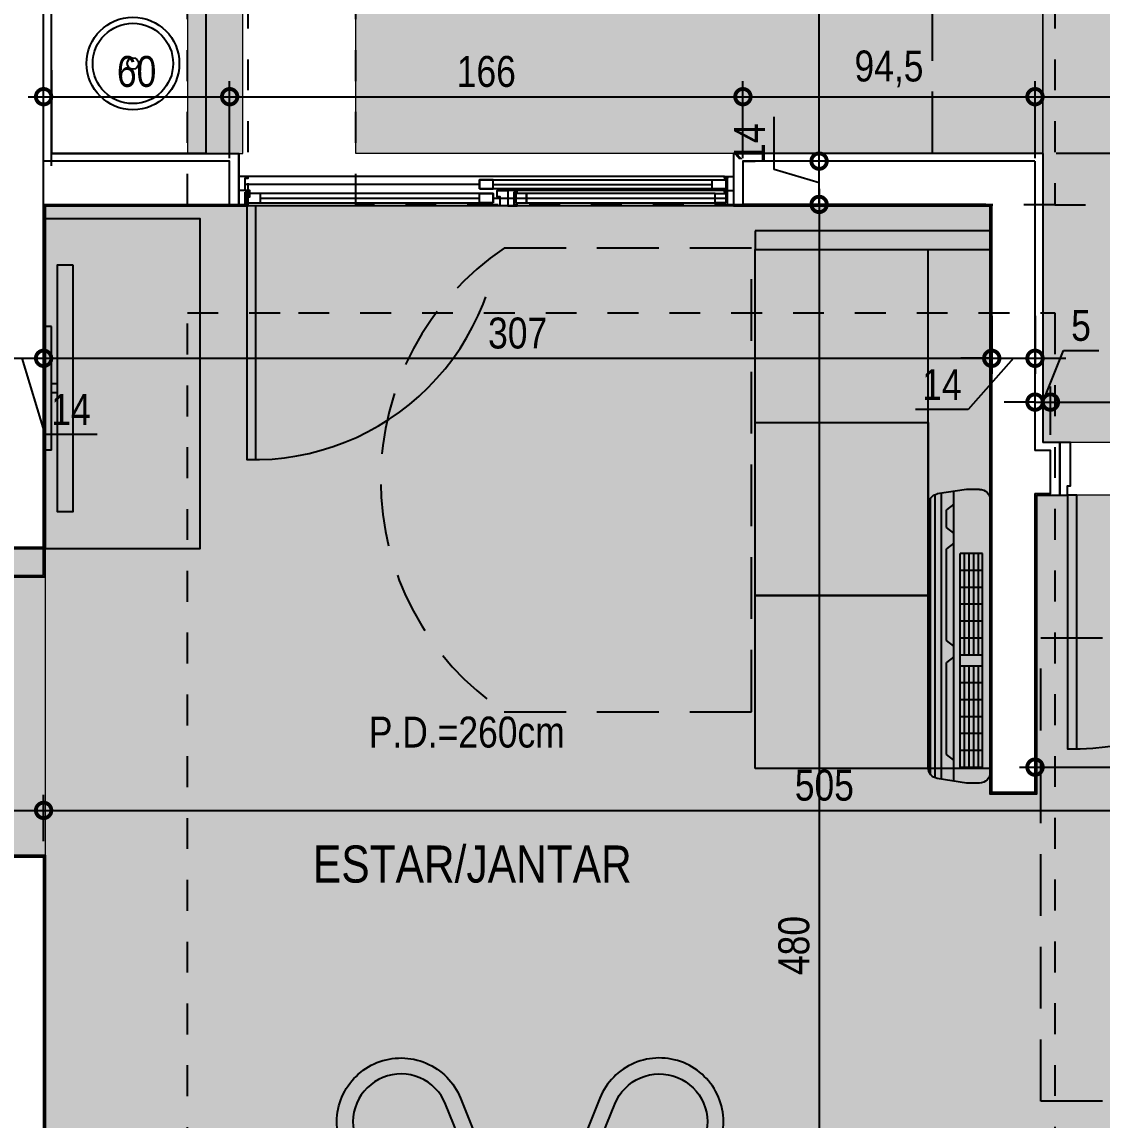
# Model space of a CAD drawing. Header units: metres. Extents: x -41 to 570, y -54 to 184.
# Drawn here: x -30.82 to -27.327, y 48.268 to 51.821 of the extents above; entities that cross this region are included whole.
import ezdxf
from ezdxf.enums import TextEntityAlignment as Align
from ezdxf.xclip import XClip

# ---------------------------------------------------------------- set-up
doc = ezdxf.new("R2010")
doc.units = ezdxf.units.M
doc.header["$XCLIPFRAME"] = 0
doc.linetypes.add('DASHEDX2', pattern=[1.5, 1, -0.5])
doc.linetypes.add('PUC$0$DASHEDX2', pattern=[1.5, 1, -0.5])
for name, color, linetype in [('1', 232, 'DASHEDX2'), ('ARQ-DIM', 2, 'Continuous'), ('ARQ-TXT', 2, 'Continuous'), ('PUC$0$ARQ-ALV ACAB', 4, 'Continuous'), ('PUC$0$ARQ-ALV OSSO', 5, 'Continuous'), ('PUC$0$ARQ-AUX', 7, 'Continuous'), ('PUC$0$ARQ-AUX1 @ 1', 1, 'Continuous'), ('PUC$0$ARQ-CAX @ 1', 1, 'Continuous'), ('PUC$0$ARQ-ENCH', 1, 'Continuous'), ('PUC$0$ARQ-MOB', 7, 'Continuous'), ('PUC$0$ARQ-MOB @ 1', 7, 'Continuous'), ('PUC$0$ARQ-PRJ', 7, 'PUC$0$DASHEDX2'), ('PUC$0$MAUROAMARELO', 162, 'Continuous')]:
    doc.layers.add(name, color=color, linetype=linetype)
doc.layers.add('PUC$0$ARQ-FORRO', color=9, linetype='Continuous', lineweight=5)
doc.styles.add('Adesa', font='ARIALN.TTF')
doc.dimstyles.new('ADESA 1-0050', dxfattribs={"dimtxt": 0.1, "dimasz": 0.1, "dimexe": 0.05, "dimexo": 0.05, "dimgap": 0.03, "dimtad": 1, "dimdec": 1, "dimlfac": 100, "dimzin": 12, "dimtxsty": 'Adesa', "dimblk": 'DOTSMALL', "dimcen": 1, "dimdle": 0.05, "dimclrd": 1, "dimclre": 1, "dimclrt": 256, "dimazin": 3, "dimtm": 1e-09, "dimtfac": 1, "dimtdec": 1, "dimtmove": 1, "dimatfit": 0, "dimldrblk": 'DOTSMALL', "dimfxl": 0.8, "dimtvp": 2, "dimtolj": 1, "dimtzin": 0, "dimarcsym": 0})

# ---------------------------------------------------------------- blocks, each defined once
blk = doc.blocks.new('*U3362')
for points in [[(0, 0), (0, 0.8204), (-0.03, 0.8204), (-0.03, 0)], [(0.025, 0), (0, 0), (0, -0.03), (-0.01, -0.03), (-0.01, -0.17), (0.025, -0.17), (0.025, 0)], [(-0.845, 0), (-0.82, 0), (-0.82, -0.03), (-0.81, -0.03), (-0.81, -0.17), (-0.845, -0.17), (-0.845, 0)]]:
    blk.add_lwpolyline(points, close=True)
at = {"layer": 'PUC$0$ARQ-PRJ'}
blk.add_arc((-0.0237, 0.0242), 0.7967, 88.2987, 181.7401, dxfattribs=at)
blk = doc.blocks.new('*U3379')
at = {"color": 0, "linetype": 'ByBlock', "ltscale": 0.5}
for points in [[(0.02, -0.045), (0.03, -0.045), (0.03, -0.05), (0.02, -0.05), (0.02, -0.09), (0.03, -0.09), (0.03, -0.095), (0.02, -0.095), (0.02, -0.09), (0.03, -0.09), (0.03, -0.095), (0, -0.095), (0, 0), (0.03, 0), (0.03, -0.005), (0.02, -0.005), (0.02, -0.045)], [(1.58, -0.045), (1.57, -0.045), (1.57, -0.05), (1.58, -0.05), (1.58, -0.09), (1.57, -0.09), (1.57, -0.095), (1.58, -0.095), (1.58, -0.09), (1.57, -0.09), (1.57, -0.095), (1.6, -0.095), (1.6, 0), (1.57, 0), (1.57, -0.005), (1.58, -0.005), (1.58, -0.045)], [(0.025, -0.01), (0.07, -0.01), (0.07, -0.04), (0.025, -0.04)], [(0.8225, -0.01), (0.7775, -0.01), (0.7775, -0.04), (0.8225, -0.04)], [(0.7775, -0.055), (0.8225, -0.055), (0.8225, -0.085), (0.7775, -0.085)], [(1.575, -0.055), (1.53, -0.055), (1.53, -0.085), (1.575, -0.085)]]:
    blk.add_lwpolyline(points, close=True, dxfattribs=at)
at = {"color": 8, "linetype": 'ByBlock', "ltscale": 0.5}
for points in [[(1.57, 0), (0.03, 0)], [(0.8225, -0.025), (1.58, -0.025)], [(0.7775, -0.07), (0.02, -0.07)], [(1.57, -0.095), (0.03, -0.095)]]:
    blk.add_lwpolyline(points, dxfattribs=at)
at = {"color": 7, "linetype": 'ByBlock', "ltscale": 0.5}
for points in [[(0.8225, -0.01), (0.8225, -0.04), (0.025, -0.04), (0.025, -0.01)], [(0.7775, -0.055), (0.7775, -0.085), (1.575, -0.085), (1.575, -0.055)]]:
    blk.add_lwpolyline(points, close=True, dxfattribs=at)
for points in [[(0.07, -0.025), (0.7775, -0.025)], [(0.8225, -0.07), (1.53, -0.07)]]:
    blk.add_lwpolyline(points, dxfattribs=at)
blk = doc.blocks.new('PUC$0$planta tipo 5 puc')
at = {"layer": 'PUC$0$ARQ-ALV ACAB', "elevation": 0}
for points in [[(-30.8167, 1.396), (-30.8167, 1.975)], [(-30.6367, 1.795), (-30.6367, 0.1856), (-29.3883, 0.1856), (-29.3883, 0.2256), (-29.2283, 0.2256), (-29.2283, 0.1756), (-27.8251, 0.1756), (-27.8251, -0.0548), (-27.9751, -0.0548), (-27.9751, 0.0256), (-30.7967, 0.0256)], [(-34.0229, 1.3958), (-34.0229, 0.46)], [(-34.0229, 1.3958), (-33.0234, 1.3958), (-33.0234, 1.2258), (-33.8529, 1.2258), (-33.8529, 1.2258)], [(-30.8167, 1.396), (-31.4234, 1.3958)], [(-30.7967, 1.2258), (-31.4234, 1.2258), (-31.4234, 1.3958)], [(-34.0029, 0.29), (-34.0029, -0.6772), (-33.8529, -0.6772), (-33.8529, 1.2258)], [(-30.7967, 0.0256), (-30.7967, 1.2258)], [(-34.0029, 0.29), (-34.0263, 0.29), (-34.0263, 0.29), (-34.0263, 0.29), (-34.0779, 0.29), (-34.0779, 0.46), (-34.0229, 0.46)], [(-30.6367, -2.69), (-30.6367, -1.035), (-29.7951, -1.035), (-29.7951, -0.875), (-30.7967, -0.875), (-30.7967, -2.7)]]:
    blk.add_lwpolyline(points, dxfattribs=at)
at = {"layer": 'PUC$0$ARQ-ALV OSSO', "elevation": 0}
for points in [[(-30.7917, 1.371), (-30.7917, 2)], [(-33.9979, 1.3708), (-33.9979, 0.435)], [(-33.9979, 1.3708), (-33.0534, 1.3708), (-33.0534, 1.2308), (-33.8579, 1.2308), (-33.8579, 1.2259)], [(-30.7917, 1.2308), (-31.3934, 1.2308), (-31.3934, 1.3708), (-30.7917, 1.371)], [(-33.9979, 0.295), (-33.9979, -0.6722), (-33.8579, -0.6722), (-33.8579, 1.2258)], [(-30.7917, 0.0306), (-30.7917, 1.2308)], [(-30.6517, 1.0856), (-30.6517, 0.1706), (-29.3733, 0.1706), (-29.3733, 0.2206), (-29.2333, 0.2206), (-29.2333, 0.1706), (-27.8301, 0.1706), (-27.8301, -0.0498), (-27.9701, -0.0498), (-27.9701, 0.0306), (-30.7917, 0.0306)], [(-33.9979, 0.295), (-34.0263, 0.295), (-34.0479, 0.295), (-34.0479, 0.435), (-33.9979, 0.435)], [(-30.6517, -2.705), (-30.6517, -1.02), (-29.8001, -1.02), (-29.8001, -0.88), (-30.7917, -0.88), (-30.7917, -2.705)]]:
    blk.add_lwpolyline(points, dxfattribs=at)
at = {"layer": 'PUC$0$ARQ-AUX1 @ 1', "rotation": 180}
blk.add_blockref('*U3379', (-31.4234, 1.2258, 0), dxfattribs=at)
at = {"layer": 'PUC$0$ARQ-CAX @ 1', "xscale": -1, "rotation": 180}
blk.add_blockref('*U3362', (-34.1029, 0.29, 0), dxfattribs=at)
blk = doc.blocks.new('*U3399')
for points in [[(-0.025, -0.1), (0, -0.1), (0, -0.07), (0.01, -0.07), (0.01, -0.05), (-0.025, -0.05), (-0.025, -0.1)], [(0.845, -0.1), (0.82, -0.1), (0.82, -0.07), (0.81, -0.07), (0.81, -0.05), (0.845, -0.05), (0.845, -0.1)], [(0, -0.1), (0, -0.9204), (0.03, -0.9204), (0.03, -0.1)]]:
    blk.add_lwpolyline(points, close=True)
at = {"layer": 'PUC$0$ARQ-PRJ'}
blk.add_arc((0.0237, -0.1242), 0.7967, 268.2987, 1.7401, dxfattribs=at)
blk = doc.blocks.new('*U3400')
at = {"color": 0, "linetype": 'ByBlock', "ltscale": 0.5}
for points in [[(0.02, -0.045), (0.02, -0.045), (0.02, -0.045), (0.02, -0.045), (0.02, -0.045), (0.02, -0.045), (0.02, -0.045), (0.02, -0.045), (0.02, -0.045), (0.03, -0.045), (0.03, -0.05), (0, -0.05), (0, 0), (0.03, 0), (0.03, -0.005), (0.02, -0.005), (0.02, -0.045)], [(0.71, -0.045), (0.71, -0.045), (0.71, -0.045), (0.71, -0.045), (0.71, -0.045), (0.71, -0.045), (0.71, -0.045), (0.71, -0.045), (0.71, -0.045), (0.7, -0.045), (0.7, -0.05), (0.73, -0.05), (0.73, 0), (0.7, 0), (0.7, -0.005), (0.71, -0.005), (0.71, -0.045)], [(0.025, -0.01), (0.06, -0.01), (0.06, -0.04), (0.025, -0.04)], [(0.705, -0.01), (0.67, -0.01), (0.67, -0.04), (0.705, -0.04)]]:
    blk.add_lwpolyline(points, close=True, dxfattribs=at)
at = {"color": 8, "linetype": 'ByBlock', "ltscale": 0.5}
for points in [[(0.7, 0), (0.03, 0)], [(0.7, -0.05), (0.03, -0.05)]]:
    blk.add_lwpolyline(points, dxfattribs=at)
at = {"color": 7, "linetype": 'ByBlock', "ltscale": 0.5}
blk.add_lwpolyline([(0.67, -0.01), (0.67, -0.04), (0.06, -0.04), (0.06, -0.01)], close=True, dxfattribs=at)
blk.add_lwpolyline([(0.06, -0.025), (0.67, -0.025)], dxfattribs=at)
blk = doc.blocks.new('PUC$0$ARQ-LAY-SOF')
at = {"layer": 'PUC$0$ARQ-MOB'}
for points in [[(0.2, 1.74), (0.2, 0.06), (0, 0.06), (0, 1.74)], [(0.76, 1.74), (0.76, 0.06), (0, 0.06), (0, 1.74)], [(0.76, 1.74), (0.76, 1.18), (0.2, 1.18), (0.2, 1.74)], [(0.76, 1.18), (0.76, 0.62), (0.2, 0.62), (0.2, 1.18)], [(0.76, 0), (0.76, 0.06), (0, 0.06), (0, 0)]]:
    blk.add_lwpolyline(points, close=True, dxfattribs=at)
blk = doc.blocks.new('*U3414')
for p, q in [((-0.2, -0.02), (-0.2, 0)), ((0.2, -0.02), (0.2, 0)), ((-0.015, -0.04), (-0.015, -0.02)), ((0.015, -0.04), (0.015, -0.02))]:
    blk.add_line(p, q)
for points in [[(0.2, 0), (-0.2, 0)], [(0.2, -0.02), (-0.2, -0.02)]]:
    blk.add_lwpolyline(points)
blk.add_lwpolyline([(-0.4, -0.09), (0.4, -0.09), (0.4, -0.04), (-0.4, -0.04)], close=True)
blk = doc.blocks.new('PUC$0$mobiliariop35')
for points in [[(-0.1534, 0.9402, -0.414214), (0.0019, 1.0956), (0.0022, 1.0956, -0.414214), (0.1576, 0.9402), (0.1576, 0.7714, 1), (0.2094, 0.7714), (0.2094, 0.9402, 0.414214), (0.0022, 1.1474), (0.0019, 1.1474, 0.414214), (-0.2052, 0.9402), (-0.2052, 0.7714, 1), (-0.1534, 0.7714)], [(-0.6809, 0.2737, -0.414214), (-0.7668, 0.476), (-0.7666, 0.4762, -0.414214), (-0.5644, 0.5621), (-0.4078, 0.4988, 1), (-0.3884, 0.5468), (-0.545, 0.6101, 0.414214), (-0.8147, 0.4956), (-0.8148, 0.4954, 0.414214), (-0.7003, 0.2257), (-0.5437, 0.1624, 1), (-0.5243, 0.2105)], [(0.6809, 0.2737, 0.414214), (0.7668, 0.476), (0.7666, 0.4762, 0.414214), (0.5644, 0.5621), (0.4078, 0.4988, -1), (0.3884, 0.5468), (0.545, 0.6101, -0.414214), (0.8147, 0.4956), (0.8148, 0.4954, -0.414214), (0.7003, 0.2257), (0.5437, 0.1624, -1), (0.5243, 0.2105)], [(-0.6809, -0.2737, 0.414214), (-0.7668, -0.476), (-0.7666, -0.4762, 0.414214), (-0.5644, -0.5621), (-0.4078, -0.4988, -1), (-0.3884, -0.5468), (-0.545, -0.6101, -0.414214), (-0.8147, -0.4956), (-0.8148, -0.4954, -0.414214), (-0.7003, -0.2257), (-0.5437, -0.1624, -1), (-0.5243, -0.2105)], [(0.6809, -0.2737, -0.414214), (0.7668, -0.476), (0.7666, -0.4762, -0.414214), (0.5644, -0.5621), (0.4078, -0.4988, 1), (0.3884, -0.5468), (0.545, -0.6101, 0.414214), (0.8147, -0.4956), (0.8148, -0.4954, 0.414214), (0.7003, -0.2257), (0.5437, -0.1624, 1), (0.5243, -0.2105)], [(0.1392, -0.9597, -0.414214), (-0.0161, -1.1151), (-0.0164, -1.1151, -0.414214), (-0.1718, -0.9597), (-0.1718, -0.7909, 1), (-0.2236, -0.7909), (-0.2236, -0.9597, 0.414214), (-0.0164, -1.1669), (-0.0161, -1.1669, 0.414214), (0.191, -0.9597), (0.191, -0.7909, 1), (0.1392, -0.7909)]]:
    blk.add_lwpolyline(points, format="xyb", close=True)
for centre, start, end in [((0.0021, 1.0704), 241.1034, 298.8966), ((-0.7433, 0.4667), 309.1034, 6.8966), ((0.7433, 0.4667), 173.1034, 230.8966), ((-0.7433, -0.4667), 353.1034, 50.8966), ((0.7433, -0.4667), 129.1034, 186.8966), ((-0.0163, -1.0899), 61.1034, 118.8966)]:
    blk.add_arc(centre, 0.3218, start, end)
at = {"linetype": 'Continuous'}
blk.add_ellipse((0, 0), major_axis=(0, 0.725), ratio=0.619048, dxfattribs=at)
blk = doc.blocks.new('PUC$0$layout pcd puc 5')
at = {"layer": 'PUC$0$ARQ-MOB', "elevation": 0}
blk.add_lwpolyline([(-5.62, 1.3994), (-6.12, 1.3994), (-6.12, 2.469), (-5.62, 2.469)], close=True, dxfattribs=at)
blk.add_lwpolyline([(-5.64, 0.6101), (-5.64, -0.2501), (-6.1399, -0.2502), (-6.14, 1.1894), (-5.6399, 1.1894), (-5.6399, 1.2292)], dxfattribs=at)
at = {"layer": 'PUC$0$ARQ-MOB'}
for radius in [0.15, 0.13, 0.0184]:
    blk.add_circle((-5.9039, 0.8982, 0), radius, dxfattribs=at)
at = {"layer": 'PUC$0$ARQ-MOB', "xscale": -1.000000000000001, "rotation": 90}
blk.add_blockref('PUC$0$mobiliariop35', (-7.1886, 4.9463), dxfattribs=at)
at = {"layer": 'PUC$0$ARQ-MOB'}
blk.add_blockref('PUC$0$ARQ-LAY-SOF', (-8.6762, 1.4402, 0), dxfattribs=at)
at = {"layer": 'PUC$0$ARQ-MOB @ 1', "xscale": -1, "rotation": 270}
blk.add_blockref('*U3414', (-5.62, 1.9494, 0), dxfattribs=at)
blk = doc.blocks.new('PUC$0$pl forro pcd 5')
at = {"layer": 'PUC$0$ARQ-FORRO'}
h = blk.add_hatch(color=256, dxfattribs=at)
h.dxf.hatch_style = 1
h.paths.add_polyline_path([(-3.0362, 0.13), (0.02, 0.13), (0.02, 4.9157), (-4.1187, 4.9157), (-4.1187, 3.6607), (-5.01, 3.6607), (-5.01, 1.0657), (-3.1862, 1.0657), (-3.1862, 2.033), (-3.0362, 2.033)])
h = blk.add_hatch(color=256, dxfattribs=at)
h.dxf.hatch_style = 1
h.paths.add_polyline_path([(0.02, 2.2308), (2.8416, 2.2308), (2.8416, 1.2396), (0.02, 1.2396)])
h = blk.add_hatch(color=256, dxfattribs=at)
h.dxf.hatch_style = 1
h.paths.add_polyline_path([(-4.3097, 0.5799), (-4.3097, 0.8958), (-3.2062, 0.8958), (-3.2062, -0.9443), (-4.0561, -0.9443), (-4.0561, -1.4786), (-5, -1.4785), (-5, 0.5799)])
h.paths.add_polyline_path([(-0.9849, -0.9443), (-3.2062, -0.9443), (-3.2062, -0.0401), (-0.9849, -0.0401)])
h.paths.add_polyline_path([(-0.6197, -0.949), (-0.4399, -0.949), (-0.4399, -0.0401), (-0.6197, -0.0401)])
h.paths.add_polyline_path([(-4.9491, -0.2782), (-4.6991, -0.2782), (-4.6991, -0.5782), (-4.9491, -0.5782)], flags=16)
blk.add_lwpolyline([(-3.0362, 0.13), (0.02, 0.13), (0.02, 4.9157), (-4.1187, 4.9157), (-4.1187, 3.6607), (-5.01, 3.6607), (-5.01, 1.0657), (-3.1862, 1.0657), (-3.1862, 2.033), (-3.0362, 2.033)], close=True, dxfattribs=at)
at = {"layer": 'PUC$0$ARQ-FORRO', "elevation": 0}
for points in [[(0.02, 2.2308), (2.8416, 2.2308), (2.8416, 1.2396), (0.02, 1.2396)], [(-4.3097, 0.5799), (-4.3097, 0.8958), (-3.2062, 0.8958), (-3.2062, -0.9443), (-4.0561, -0.9443), (-4.0561, -1.4786), (-5, -1.4785), (-5, 0.5799)], [(-0.9849, -0.9443), (-3.2062, -0.9443), (-3.2062, -0.0401), (-0.9849, -0.0401)], [(-0.6197, -0.949), (-0.4399, -0.949), (-0.4399, -0.0401), (-0.6197, -0.0401)]]:
    blk.add_lwpolyline(points, close=True, dxfattribs=at)
blk = doc.blocks.new('PUC$0$Q2')
at = {"layer": 'PUC$0$MAUROAMARELO'}
for p, q in [((244.1482, -387.1027), (243.2551, -387.1027)), ((244.127, -387.0957), (243.2763, -387.0957)), ((243.2266, -387.22), (243.2413, -387.125)), ((244.1641, -387.1387), (243.239, -387.1387)), ((244.1601, -387.1183), (243.2432, -387.1183)), ((244.1766, -387.22), (244.162, -387.125)), ((243.274, -387.1785), (243.2923, -387.1547)), ((243.3497, -387.1547), (243.2923, -387.1547)), ((243.368, -387.1785), (243.3497, -387.1547)), ((243.4003, -387.1785), (243.4186, -387.1547)), ((243.7159, -387.1547), (243.4186, -387.1547)), ((243.7342, -387.1785), (243.7159, -387.1547)), ((243.7684, -387.1785), (243.7867, -387.1547)), ((244.0841, -387.1547), (243.7867, -387.1547)), ((244.1024, -387.1785), (244.0841, -387.1547)), ((244.1703, -387.1785), (243.2323, -387.1785)), ((243.798, -387.1987), (243.4341, -387.1987)), ((243.4341, -387.2718), (243.4341, -387.1987)), ((243.5968, -387.2135), (243.4341, -387.2135)), ((243.4888, -387.2718), (243.4888, -387.1987)), ((243.5435, -387.2718), (243.5435, -387.1987)), ((243.6599, -387.2135), (243.5968, -387.2135)), ((243.5983, -387.2718), (243.5983, -387.1987)), ((243.653, -387.2718), (243.653, -387.1987)), ((243.723, -387.2135), (243.6599, -387.2135)), ((243.7077, -387.2718), (243.7077, -387.1987)), ((243.7624, -387.2135), (243.723, -387.2135)), ((243.7624, -387.2718), (243.7624, -387.1987)), ((243.798, -387.2718), (243.798, -387.1987)), ((244.1264, -387.1987), (243.798, -387.1987)), ((243.906, -387.2135), (243.798, -387.2135)), ((243.8527, -387.2718), (243.8527, -387.1987)), ((243.9691, -387.2135), (243.906, -387.2135)), ((243.9074, -387.2718), (243.9074, -387.1987)), ((243.9622, -387.2718), (243.9622, -387.1987)), ((244.0322, -387.2135), (243.9691, -387.2135)), ((244.0169, -387.2718), (244.0169, -387.1987)), ((244.1264, -387.2135), (244.0322, -387.2135)), ((244.0716, -387.2718), (244.0716, -387.1987)), ((244.1264, -387.2718), (244.1264, -387.1987)), ((243.2266, -387.2614), (243.2266, -387.22)), ((243.5968, -387.2283), (243.4341, -387.2283)), ((243.5968, -387.2431), (243.4341, -387.2431)), ((243.6599, -387.2283), (243.5968, -387.2283)), ((243.6599, -387.2431), (243.5968, -387.2431)), ((243.723, -387.2283), (243.6599, -387.2283)), ((243.723, -387.2431), (243.6599, -387.2431)), ((243.7624, -387.2283), (243.723, -387.2283)), ((243.7624, -387.2431), (243.723, -387.2431)), ((243.906, -387.2283), (243.798, -387.2283)), ((243.906, -387.2431), (243.798, -387.2431)), ((243.9691, -387.2283), (243.906, -387.2283)), ((243.9691, -387.2431), (243.906, -387.2431)), ((244.0322, -387.2283), (243.9691, -387.2283)), ((244.0322, -387.2431), (243.9691, -387.2431)), ((244.1264, -387.2283), (244.0322, -387.2283)), ((244.1264, -387.2431), (244.0322, -387.2431)), ((244.1766, -387.2614), (244.1766, -387.22)), ((243.5968, -387.2578), (243.4341, -387.2578)), ((243.798, -387.2718), (243.4341, -387.2718)), ((243.6599, -387.2578), (243.5968, -387.2578)), ((243.723, -387.2578), (243.6599, -387.2578)), ((243.7624, -387.2578), (243.723, -387.2578)), ((243.906, -387.2578), (243.798, -387.2578)), ((244.1264, -387.2718), (243.798, -387.2718)), ((243.9691, -387.2578), (243.906, -387.2578)), ((244.0322, -387.2578), (243.9691, -387.2578)), ((244.1264, -387.2578), (244.0322, -387.2578)), ((244.1411, -387.2969), (243.2621, -387.2969))]:
    blk.add_line(p, q, dxfattribs=at)
for centre, start, end in [((243.2763, -387.1312), 90, 170), ((244.127, -387.1312), 10, 90), ((243.2621, -387.2614), 180, 270), ((244.1411, -387.2614), 270, 0)]:
    blk.add_arc(centre, 0.0355, start, end, dxfattribs=at)
blk = doc.blocks.new('PUC$0$A$C4d0191d3')
at = {"layer": 'PUC$0$MAUROAMARELO', "xscale": -1, "rotation": 270}
blk.add_blockref('PUC$0$Q2', (389.2598, -240.7009), dxfattribs=at)
blk = doc.blocks.new('PUC')
at = {"layer": 'PUC$0$ARQ-ALV ACAB'}
blk.add_line((30.745, -51.2257, 0), (30.745, -50.1161, 0), dxfattribs=at)
at = {"layer": 'PUC$0$ARQ-ALV ACAB', "elevation": 0}
for points in [[(30.745, -50.1161), (33.5666, -50.1161), (33.5666, -50.0549)], [(27.9305, -51.2257), (27.7028, -51.2257)], [(27.7028, -51.2257), (28.5183, -51.2257)], [(28.5183, -51.3957), (28.5183, -51.2257)], [(30.725, -51.3957), (30.1183, -51.3957), (30.1183, -51.2257), (30.745, -51.2257)], [(28.5183, -51.3957), (28.4262, -51.3957)], [(30.725, -51.6654), (30.725, -51.3957)]]:
    blk.add_lwpolyline(points, dxfattribs=at)
at = {"layer": 'PUC$0$ARQ-ALV OSSO'}
blk.add_line((30.75, -50.1211, 0), (30.75, -51.5534, 0), dxfattribs=at)
at = {"layer": 'PUC$0$ARQ-ALV OSSO', "elevation": 0}
for points in [[(30.75, -50.1211), (33.5716, -50.1211), (33.5716, -50.0699)], [(27.9305, -51.2307), (27.6977, -51.2307)], [(27.7028, -51.2307), (28.4883, -51.2307)], [(28.4883, -51.3707), (28.4883, -51.2307)], [(30.75, -51.2307), (30.1483, -51.2307), (30.1483, -51.3707), (30.75, -51.3707)], [(28.4883, -51.3707), (28.4486, -51.3707)]]:
    blk.add_lwpolyline(points, dxfattribs=at)
at = {"layer": 'PUC$0$ARQ-PRJ', "ltscale": 0.2}
blk.add_lwpolyline([(26.7252, -48.3285), (27.5252, -48.3285), (27.5252, -49.8285), (26.7252, -49.8285, -0.533333)], format="xyb", close=True, dxfattribs=at)
at = {"layer": 'PUC$0$ARQ-PRJ', "ltscale": 0.2, "elevation": 0}
for points in [[(29.2603, -49.5893), (28.4603, -49.5893), (28.4603, -51.0893), (29.2603, -51.0893, 0.533333)], [(26.3752, -52.1957), (26.3752, -51.3957), (27.8752, -51.3958), (27.8752, -52.1957, -0.533333)]]:
    blk.add_lwpolyline(points, format="xyb", close=True, dxfattribs=at)
at = {"layer": 'PUC$0$ARQ-AUX', "xscale": -1, "rotation": 180}
blk.add_blockref('PUC$0$planta tipo 5 puc', (61.5417, -49.9999, 0), dxfattribs=at)
at = {"layer": 'PUC$0$ARQ-CAX @ 1', "rotation": 180}
blk.add_blockref('*U3399', (30.0933, -51.3257, 0), dxfattribs=at)
at = {"layer": 'PUC$0$ARQ-CAX @ 1', "xscale": -1}
blk.add_blockref('*U3400', (29.2483, -51.2257, 0), dxfattribs=at)
at = {"layer": 'PUC$0$ARQ-ENCH'}
blk.add_blockref('PUC$0$A$C4d0191d3', (25.725, -52.8342, 0), dxfattribs=at)
at = {"layer": 'PUC$0$ARQ-FORRO'}
blk.add_blockref('PUC$0$pl forro pcd 5', (30.725, -51.3557, 0), dxfattribs=at)
at = {"layer": 'PUC$0$ARQ-MOB'}
blk.add_blockref('PUC$0$layout pcd puc 5', (36.365, -52.5851, 0), dxfattribs=at)
blk = doc.blocks.new('_DotSmall')
at = {"color": 0, "linetype": 'ByBlock', "const_width": 0.5}
blk.add_lwpolyline([(-0.0625, 0, 1), (0.0625, 0, 1)], format="xyb", close=True, dxfattribs=at)
blk = doc.blocks.new('*D158')
at = {"layer": 'ARQ-DIM', "color": 1, "lineweight": -2, "transparency": 16777216}
for p, q in [((-30.75, 51.415), (-30.75, 51.6294)), ((-30.1483, 51.3807), (-30.1483, 51.6294)), ((-30.8, 51.5794), (-30.0983, 51.5794))]:
    blk.add_line(p, q, dxfattribs=at)
at = {"layer": 'Defpoints', "color": 0, "transparency": 16777216}
for p in [(-30.1483, 51.5794), (-30.75, 51.365, 0), (-30.1483, 51.3307, 0)]:
    blk.add_point(p, dxfattribs=at)
at = {"layer": 'ARQ-DIM', "color": 1, "lineweight": -2, "transparency": 16777216, "xscale": 0.1, "yscale": 0.1, "zscale": 0.1, "rotation": 180}
blk.add_blockref('_DotSmall', (-30.75, 51.5794), dxfattribs=at)
at = {"layer": 'ARQ-DIM', "color": 1, "lineweight": -2, "transparency": 16777216, "xscale": 0.1, "yscale": 0.1, "zscale": 0.1}
blk.add_blockref('_DotSmall', (-30.1483, 51.5794), dxfattribs=at)
at = {"layer": 'ARQ-DIM', "transparency": 16777216, "insert": (-30.4492, 51.6605), "char_height": 0.1, "attachment_point": 5, "style": 'Adesa'}
blk.add_mtext('\\A1;60', dxfattribs=at)
blk = doc.blocks.new('*D159')
at = {"layer": 'ARQ-DIM', "color": 1, "lineweight": -2, "transparency": 16777216}
for p, q in [((-30.1483, 51.3807), (-30.1483, 51.6294)), ((-28.4883, 51.3807), (-28.4883, 51.6294)), ((-30.1983, 51.5794), (-28.4383, 51.5794))]:
    blk.add_line(p, q, dxfattribs=at)
at = {"layer": 'Defpoints', "color": 0, "transparency": 16777216}
for p in [(-28.4883, 51.5794), (-30.1483, 51.3307, 0), (-28.4883, 51.3307, 0)]:
    blk.add_point(p, dxfattribs=at)
at = {"layer": 'ARQ-DIM', "color": 1, "lineweight": -2, "transparency": 16777216, "xscale": 0.1, "yscale": 0.1, "zscale": 0.1, "rotation": 180}
blk.add_blockref('_DotSmall', (-30.1483, 51.5794), dxfattribs=at)
at = {"layer": 'ARQ-DIM', "color": 1, "lineweight": -2, "transparency": 16777216, "xscale": 0.1, "yscale": 0.1, "zscale": 0.1}
blk.add_blockref('_DotSmall', (-28.4883, 51.5794), dxfattribs=at)
at = {"layer": 'ARQ-DIM', "transparency": 16777216, "insert": (-29.3183, 51.6605), "char_height": 0.1, "attachment_point": 5, "style": 'Adesa'}
blk.add_mtext('\\A1;166', dxfattribs=at)
blk = doc.blocks.new('*D160')
at = {"layer": 'ARQ-DIM', "color": 1, "lineweight": -2, "transparency": 16777216}
for p, q in [((-28.4883, 51.3807), (-28.4883, 51.6294)), ((-27.5437, 51.3807), (-27.5437, 51.6294)), ((-28.5383, 51.5794), (-27.4937, 51.5794))]:
    blk.add_line(p, q, dxfattribs=at)
at = {"layer": 'Defpoints', "color": 0, "transparency": 16777216}
for p in [(-27.5437, 51.5794), (-28.4883, 51.3307, 0), (-27.5437, 51.3307, 0)]:
    blk.add_point(p, dxfattribs=at)
at = {"layer": 'ARQ-DIM', "color": 1, "lineweight": -2, "transparency": 16777216, "xscale": 0.1, "yscale": 0.1, "zscale": 0.1, "rotation": 180}
blk.add_blockref('_DotSmall', (-28.4883, 51.5794), dxfattribs=at)
at = {"layer": 'ARQ-DIM', "color": 1, "lineweight": -2, "transparency": 16777216, "xscale": 0.1, "yscale": 0.1, "zscale": 0.1}
blk.add_blockref('_DotSmall', (-27.5437, 51.5794), dxfattribs=at)
at = {"layer": 'ARQ-DIM', "transparency": 16777216, "insert": (-28.016, 51.6695), "char_height": 0.1, "attachment_point": 5, "style": 'Adesa'}
blk.add_mtext('\\A1;94,5', dxfattribs=at)
blk = doc.blocks.new('*D161')
at = {"layer": 'ARQ-DIM', "color": 1, "lineweight": -2, "transparency": 16777216}
for p, q in [((-27.5437, 51.3807), (-27.5437, 51.6294)), ((-25.7, 51.415), (-25.7, 51.6294)), ((-27.5937, 51.5794), (-25.65, 51.5794))]:
    blk.add_line(p, q, dxfattribs=at)
at = {"layer": 'Defpoints', "color": 0, "transparency": 16777216}
for p in [(-25.7, 51.5794), (-25.7, 51.365, 0), (-27.5437, 51.3307, 0)]:
    blk.add_point(p, dxfattribs=at)
at = {"layer": 'ARQ-DIM', "color": 1, "lineweight": -2, "transparency": 16777216, "xscale": 0.1, "yscale": 0.1, "zscale": 0.1, "rotation": 180}
blk.add_blockref('_DotSmall', (-27.5437, 51.5794), dxfattribs=at)
at = {"layer": 'ARQ-DIM', "color": 1, "lineweight": -2, "transparency": 16777216, "xscale": 0.1, "yscale": 0.1, "zscale": 0.1}
blk.add_blockref('_DotSmall', (-25.7, 51.5794), dxfattribs=at)
at = {"layer": 'ARQ-DIM', "transparency": 16777216, "insert": (-26.6219, 51.6605), "char_height": 0.1, "attachment_point": 5, "style": 'Adesa'}
blk.add_mtext('\\A1;184', dxfattribs=at)
blk = doc.blocks.new('*D162')
at = {"layer": 'ARQ-DIM', "color": 1, "lineweight": -2, "transparency": 16777216}
for p, q in [((-27.5187, 50.5911), (-27.4521, 50.7578)), ((-27.4521, 50.7578), (-27.3378, 50.7578)), ((-27.5437, 50.485), (-27.5437, 50.6411)), ((-27.4937, 50.485), (-27.4937, 50.6411)), ((-27.5437, 50.5911), (-27.6437, 50.5911)), ((-27.5437, 50.5911), (-27.4937, 50.5911)), ((-27.5437, 50.5911), (-27.4937, 50.5911)), ((-27.4937, 50.5911), (-27.3937, 50.5911))]:
    blk.add_line(p, q, dxfattribs=at)
at = {"layer": 'Defpoints', "color": 0, "transparency": 16777216}
for p in [(-27.4937, 50.5911), (-27.5437, 50.435), (-27.4937, 50.435, 0)]:
    blk.add_point(p, dxfattribs=at)
at = {"layer": 'ARQ-DIM', "color": 1, "lineweight": -2, "transparency": 16777216, "xscale": 0.1, "yscale": 0.1, "zscale": 0.1}
blk.add_blockref('_DotSmall', (-27.5437, 50.5911), dxfattribs=at)
at = {"layer": 'ARQ-DIM', "color": 1, "lineweight": -2, "transparency": 16777216, "xscale": 0.1, "yscale": 0.1, "zscale": 0.1, "rotation": 180}
blk.add_blockref('_DotSmall', (-27.4937, 50.5911), dxfattribs=at)
at = {"layer": 'ARQ-DIM', "transparency": 16777216, "insert": (-27.3949, 50.8387), "char_height": 0.1, "attachment_point": 5, "style": 'Adesa'}
blk.add_mtext('\\A1;5', dxfattribs=at)
blk = doc.blocks.new('*D163')
at = {"layer": 'ARQ-DIM', "color": 1, "lineweight": -2, "transparency": 16777216}
for p, q in [((-27.4937, 50.485), (-27.4937, 50.6411)), ((-26.5637, 50.485), (-26.5637, 50.6411)), ((-27.5437, 50.5911), (-26.5137, 50.5911))]:
    blk.add_line(p, q, dxfattribs=at)
at = {"layer": 'Defpoints', "color": 0, "transparency": 16777216}
for p in [(-26.5637, 50.5911), (-27.4937, 50.435, 0), (-26.5637, 50.435, 0)]:
    blk.add_point(p, dxfattribs=at)
at = {"layer": 'ARQ-DIM', "color": 1, "lineweight": -2, "transparency": 16777216, "xscale": 0.1, "yscale": 0.1, "zscale": 0.1, "rotation": 180}
blk.add_blockref('_DotSmall', (-27.4937, 50.5911), dxfattribs=at)
at = {"layer": 'ARQ-DIM', "color": 1, "lineweight": -2, "transparency": 16777216, "xscale": 0.1, "yscale": 0.1, "zscale": 0.1}
blk.add_blockref('_DotSmall', (-26.5637, 50.5911), dxfattribs=at)
at = {"layer": 'ARQ-DIM', "transparency": 16777216, "insert": (-27.2302, 50.6722), "char_height": 0.1, "attachment_point": 5, "style": 'Adesa'}
blk.add_mtext('\\A1;93', dxfattribs=at)
blk = doc.blocks.new('*D166')
at = {"layer": 'ARQ-DIM', "color": 1, "lineweight": -2, "transparency": 16777216}
for p, q in [((-31.7415, 49.1699), (-31.7415, 49.3198)), ((-30.75, 49.1699), (-30.75, 49.3198)), ((-31.7915, 49.2698), (-30.7, 49.2698))]:
    blk.add_line(p, q, dxfattribs=at)
at = {"layer": 'Defpoints', "color": 0, "transparency": 16777216}
for p in [(-30.75, 49.2698), (-31.7415, 49.1199, 0), (-30.75, 49.1199, 0)]:
    blk.add_point(p, dxfattribs=at)
at = {"layer": 'ARQ-DIM', "color": 1, "lineweight": -2, "transparency": 16777216, "xscale": 0.1, "yscale": 0.1, "zscale": 0.1, "rotation": 180}
blk.add_blockref('_DotSmall', (-31.7415, 49.2698), dxfattribs=at)
at = {"layer": 'ARQ-DIM', "color": 1, "lineweight": -2, "transparency": 16777216, "xscale": 0.1, "yscale": 0.1, "zscale": 0.1}
blk.add_blockref('_DotSmall', (-30.75, 49.2698), dxfattribs=at)
at = {"layer": 'ARQ-DIM', "transparency": 16777216, "insert": (-31.2458, 49.3508), "char_height": 0.1, "attachment_point": 5, "style": 'Adesa'}
blk.add_mtext('\\A1;99', dxfattribs=at)
blk = doc.blocks.new('*D183')
at = {"layer": 'ARQ-DIM', "color": 1, "lineweight": -2, "transparency": 16777216}
for p, q in [((-30.89, 50.8706), (-30.89, 50.6828)), ((-30.75, 50.8706), (-30.75, 50.6828)), ((-30.89, 50.7328), (-30.99, 50.7328)), ((-30.89, 50.7328), (-30.75, 50.7328)), ((-30.89, 50.7328), (-30.75, 50.7328)), ((-30.82, 50.7328), (-30.7463, 50.4872)), ((-30.75, 50.7328), (-30.65, 50.7328)), ((-30.7463, 50.4872), (-30.5768, 50.4872))]:
    blk.add_line(p, q, dxfattribs=at)
at = {"layer": 'Defpoints', "color": 0, "transparency": 16777216}
for p in [(-30.89, 50.9206, 0), (-30.75, 50.9206), (-30.75, 50.7328)]:
    blk.add_point(p, dxfattribs=at)
at = {"layer": 'ARQ-DIM', "color": 1, "lineweight": -2, "transparency": 16777216, "xscale": 0.1, "yscale": 0.1, "zscale": 0.1}
blk.add_blockref('_DotSmall', (-30.89, 50.7328), dxfattribs=at)
at = {"layer": 'ARQ-DIM', "color": 1, "lineweight": -2, "transparency": 16777216, "xscale": 0.1, "yscale": 0.1, "zscale": 0.1, "rotation": 180}
blk.add_blockref('_DotSmall', (-30.75, 50.7328), dxfattribs=at)
at = {"layer": 'ARQ-DIM', "transparency": 16777216, "insert": (-30.6616, 50.5674), "char_height": 0.1, "attachment_point": 5, "style": 'Adesa'}
blk.add_mtext('\\A1;14', dxfattribs=at)
blk = doc.blocks.new('*D184')
at = {"layer": 'ARQ-DIM', "color": 1, "lineweight": -2, "transparency": 16777216}
for p, q in [((-30.75, 50.8706), (-30.75, 50.6828)), ((-27.6837, 50.8706), (-27.6837, 50.6828)), ((-30.8, 50.7328), (-27.6337, 50.7328))]:
    blk.add_line(p, q, dxfattribs=at)
at = {"layer": 'Defpoints', "color": 0, "transparency": 16777216}
for p in [(-30.75, 50.9206), (-27.6837, 50.9206, 0), (-27.6837, 50.7328)]:
    blk.add_point(p, dxfattribs=at)
at = {"layer": 'ARQ-DIM', "color": 1, "lineweight": -2, "transparency": 16777216, "xscale": 0.1, "yscale": 0.1, "zscale": 0.1, "rotation": 180}
blk.add_blockref('_DotSmall', (-30.75, 50.7328), dxfattribs=at)
at = {"layer": 'ARQ-DIM', "color": 1, "lineweight": -2, "transparency": 16777216, "xscale": 0.1, "yscale": 0.1, "zscale": 0.1}
blk.add_blockref('_DotSmall', (-27.6837, 50.7328), dxfattribs=at)
at = {"layer": 'ARQ-DIM', "transparency": 16777216, "insert": (-29.2169, 50.8139), "char_height": 0.1, "attachment_point": 5, "style": 'Adesa'}
blk.add_mtext('\\A1;307', dxfattribs=at)
blk = doc.blocks.new('*D185')
at = {"layer": 'ARQ-DIM', "color": 1, "lineweight": -2, "transparency": 16777216}
for p, q in [((-27.6837, 50.8706), (-27.6837, 50.6828)), ((-27.5437, 50.8706), (-27.5437, 50.6828)), ((-27.6837, 50.7328), (-27.7837, 50.7328)), ((-27.6137, 50.7328), (-27.7602, 50.5674)), ((-27.6837, 50.7328), (-27.5437, 50.7328)), ((-27.6837, 50.7328), (-27.5437, 50.7328)), ((-27.5437, 50.7328), (-27.4437, 50.7328)), ((-27.7602, 50.5674), (-27.9297, 50.5674))]:
    blk.add_line(p, q, dxfattribs=at)
at = {"layer": 'Defpoints', "color": 0, "transparency": 16777216}
for p in [(-27.6837, 50.9206), (-27.5437, 50.9206), (-27.5437, 50.7328)]:
    blk.add_point(p, dxfattribs=at)
at = {"layer": 'ARQ-DIM', "color": 1, "lineweight": -2, "transparency": 16777216, "xscale": 0.1, "yscale": 0.1, "zscale": 0.1}
blk.add_blockref('_DotSmall', (-27.6837, 50.7328), dxfattribs=at)
at = {"layer": 'ARQ-DIM', "color": 1, "lineweight": -2, "transparency": 16777216, "xscale": 0.1, "yscale": 0.1, "zscale": 0.1, "rotation": 180}
blk.add_blockref('_DotSmall', (-27.5437, 50.7328), dxfattribs=at)
at = {"layer": 'ARQ-DIM', "transparency": 16777216, "insert": (-27.8449, 50.6476), "char_height": 0.1, "attachment_point": 5, "style": 'Adesa'}
blk.add_mtext('\\A1;14', dxfattribs=at)
blk = doc.blocks.new('*D314')
at = {"layer": 'ARQ-DIM', "color": 1, "lineweight": -2, "transparency": 16777216}
for p, q in [((-27.5437, 49.3777), (-27.5437, 49.4598)), ((-25.7, 49.3778), (-25.7, 49.4598)), ((-27.5937, 49.4098), (-25.65, 49.4098))]:
    blk.add_line(p, q, dxfattribs=at)
at = {"layer": 'Defpoints', "color": 0, "transparency": 16777216}
for p in [(-25.7, 49.4098), (-27.5437, 49.3277, 0), (-25.7, 49.3278, 0)]:
    blk.add_point(p, dxfattribs=at)
at = {"layer": 'ARQ-DIM', "color": 1, "lineweight": -2, "transparency": 16777216, "xscale": 0.1, "yscale": 0.1, "zscale": 0.1, "rotation": 180}
blk.add_blockref('_DotSmall', (-27.5437, 49.4098), dxfattribs=at)
at = {"layer": 'ARQ-DIM', "color": 1, "lineweight": -2, "transparency": 16777216, "xscale": 0.1, "yscale": 0.1, "zscale": 0.1}
blk.add_blockref('_DotSmall', (-25.7, 49.4098), dxfattribs=at)
at = {"layer": 'ARQ-DIM', "transparency": 16777216, "insert": (-26.6219, 49.4909), "char_height": 0.1, "attachment_point": 5, "style": 'Adesa'}
blk.add_mtext('\\A1;184', dxfattribs=at)
blk = doc.blocks.new('*D253')
at = {"layer": 'ARQ-DIM', "color": 1, "lineweight": -2, "transparency": 16777216}
for p, q in [((-28.242, 51.2808), (-28.242, 46.3845)), ((-28.1818, 51.2308), (-28.292, 51.2308)), ((-28.1818, 46.4345), (-28.292, 46.4345))]:
    blk.add_line(p, q, dxfattribs=at)
at = {"layer": 'Defpoints', "color": 0, "transparency": 16777216}
for p in [(-28.1318, 51.2308), (-28.242, 46.4345), (-28.1318, 46.4345, 0)]:
    blk.add_point(p, dxfattribs=at)
at = {"layer": 'ARQ-DIM', "color": 1, "lineweight": -2, "transparency": 16777216, "xscale": 0.1, "yscale": 0.1, "zscale": 0.1}
for p, rotation in [((-28.242, 51.2308), 90), ((-28.242, 46.4345), 270)]:
    blk.add_blockref('_DotSmall', p, dxfattribs=dict(at, rotation=rotation))
at = {"layer": 'ARQ-DIM', "transparency": 16777216, "insert": (-28.3231, 48.8326), "char_height": 0.1, "attachment_point": 5, "rotation": 90, "style": 'Adesa'}
blk.add_mtext('\\A1;480', dxfattribs=at)
blk = doc.blocks.new('*D254')
at = {"layer": 'ARQ-DIM', "color": 1, "lineweight": -2, "transparency": 16777216}
for p, q in [((-28.3872, 51.3443), (-28.3872, 51.5138)), ((-28.242, 51.3708), (-28.242, 51.4708)), ((-28.1818, 51.3708), (-28.292, 51.3708)), ((-28.242, 51.2308), (-28.242, 51.3708)), ((-28.242, 51.2308), (-28.242, 51.3708)), ((-28.242, 51.3008), (-28.3872, 51.3443)), ((-28.1818, 51.2308), (-28.292, 51.2308)), ((-28.242, 51.2308), (-28.242, 51.1308))]:
    blk.add_line(p, q, dxfattribs=at)
at = {"layer": 'Defpoints', "color": 0, "transparency": 16777216}
for p in [(-28.242, 51.3708), (-28.1318, 51.3708, 0), (-28.1318, 51.2308, 0)]:
    blk.add_point(p, dxfattribs=at)
at = {"layer": 'ARQ-DIM', "color": 1, "lineweight": -2, "transparency": 16777216, "xscale": 0.1, "yscale": 0.1, "zscale": 0.1}
for p, rotation in [((-28.242, 51.3708), 270), ((-28.242, 51.2308), 90)]:
    blk.add_blockref('_DotSmall', p, dxfattribs=dict(at, rotation=rotation))
at = {"layer": 'ARQ-DIM', "transparency": 16777216, "insert": (-28.4674, 51.4291), "char_height": 0.1, "attachment_point": 5, "rotation": 90, "style": 'Adesa'}
blk.add_mtext('\\A1;14', dxfattribs=at)
blk = doc.blocks.new('*D255')
at = {"layer": 'ARQ-DIM', "color": 1, "lineweight": -2, "transparency": 16777216}
for p, q in [((-28.242, 51.3208), (-28.242, 52.91)), ((-28.1818, 52.86), (-28.292, 52.86)), ((-28.1818, 51.3708), (-28.292, 51.3708))]:
    blk.add_line(p, q, dxfattribs=at)
at = {"layer": 'Defpoints', "color": 0, "transparency": 16777216}
for p in [(-28.242, 52.86), (-28.1318, 52.86, 0), (-28.1318, 51.3708)]:
    blk.add_point(p, dxfattribs=at)
at = {"layer": 'ARQ-DIM', "color": 1, "lineweight": -2, "transparency": 16777216, "xscale": 0.1, "yscale": 0.1, "zscale": 0.1}
for p, rotation in [((-28.242, 52.86), 90), ((-28.242, 51.3708), 270)]:
    blk.add_blockref('_DotSmall', p, dxfattribs=dict(at, rotation=rotation))
at = {"layer": 'ARQ-DIM', "transparency": 16777216, "insert": (-28.3231, 52.1154), "char_height": 0.1, "attachment_point": 5, "rotation": 90, "style": 'Adesa'}
blk.add_mtext('\\A1;149', dxfattribs=at)
blk = doc.blocks.new('*D99')
at = {"layer": 'ARQ-DIM', "color": 1, "lineweight": -2, "transparency": 16777216}
for p, q in [((-30.75, 49.1699), (-30.75, 49.3198)), ((-25.7, 49.1699), (-25.7, 49.3198)), ((-30.8, 49.2698), (-25.65, 49.2698))]:
    blk.add_line(p, q, dxfattribs=at)
at = {"layer": 'Defpoints', "color": 0, "transparency": 16777216}
for p in [(-25.7, 49.2698), (-30.75, 49.1199, 0), (-25.7, 49.1199, 0)]:
    blk.add_point(p, dxfattribs=at)
at = {"layer": 'ARQ-DIM', "color": 1, "lineweight": -2, "transparency": 16777216, "xscale": 0.1, "yscale": 0.1, "zscale": 0.1, "rotation": 180}
blk.add_blockref('_DotSmall', (-30.75, 49.2698), dxfattribs=at)
at = {"layer": 'ARQ-DIM', "color": 1, "lineweight": -2, "transparency": 16777216, "xscale": 0.1, "yscale": 0.1, "zscale": 0.1}
blk.add_blockref('_DotSmall', (-25.7, 49.2698), dxfattribs=at)
at = {"layer": 'ARQ-DIM', "transparency": 16777216, "insert": (-28.225, 49.3508), "char_height": 0.1, "attachment_point": 5, "style": 'Adesa'}
blk.add_mtext('\\A1;505', dxfattribs=at)
blk = doc.blocks.new('est-lo-08-6sa-r00')
at = {"layer": '1'}
blk.add_line((-2583.354346, -944.920734), (-2573.202913, -940.683871), dxfattribs=at)
for points in [[(-2624.567676, -846.174246), (-2583.354383, -944.920645)], [(-2791.920959, -1031.969252), (-2833.134328, -933.222671)], [(-2583.354346, -944.920734), (-2791.920998, -1031.969159)], [(-2865.434005, -946.703426), (-2824.220684, -1045.449916)], [(-2842.21807, -1052.961397), (-2883.43139, -954.214907)], [(-2795.625415, -1071.441327), (-2569.873594, -977.220413)], [(-2569.873594, -977.220413), (-2568.554267, -980.381524)], [(-2568.554267, -980.381524), (-2463.405658, -1232.315932)], [(-2824.220684, -1045.449916), (-2842.21807, -1052.961397)], [(-2828.737305, -1085.261072), (-2795.625415, -1071.441327)], [(-2684.879119, -1429.943052), (-2828.737305, -1085.261072)]]:
    blk.add_lwpolyline(points, dxfattribs=at)

msp = doc.modelspace()

# ---------------------------------------------------------------- block references
at = {"linetype": 'Continuous'}
ref = msp.add_blockref('est-lo-08-6sa-r00', (0, 50), dxfattribs=dict(at, xscale=0.01, yscale=0.01, zscale=0.01, rotation=337.346050855639))
XClip(ref).set_block_clipping_path([(-3617.8293247107, -1968.6238684088), (2309.2219967837, 505.1199023612), (1831.3677091607, 1650.0512895176), (-4095.6836123336, -823.6924812524)])
at = {"rotation": 180}
msp.add_blockref('PUC', (0, 0), dxfattribs=at)

# ---------------------------------------------------------------- texts
at = {"layer": 'ARQ-TXT', "style": 'Adesa'}
for s, height, p in [('P.D.=260cm', 0.1, (-29.3815, 49.5233, 0)), ('ESTAR/JANTAR', 0.12, (-29.3635, 49.0986, 0))]:
    msp.add_text(s, height=height, dxfattribs=at).set_placement(p, align=Align.MIDDLE)

# ---------------------------------------------------------------- dimensions: what is measured, and where the dimension line sits
at = {"layer": 'ARQ-DIM'}
for base, p1, p2, picture, middle in [((-28.242, 52.86), (-28.1318, 51.3708), (-28.1318, 52.86, 0), '*D255', (-28.3231, 52.1154)), ((-28.242, 46.4345), (-28.1318, 51.2308), (-28.1318, 46.4345, 0), '*D253', (-28.3231, 48.8326))]:
    dim = msp.add_linear_dim(base=base, p1=p1, p2=p2, angle=90, dimstyle='ADESA 1-0050', override={"dimdec": 0}, dxfattribs=at)
    dim.commit()
    dim.dimension.update_dxf_attribs({"geometry": picture, "text_midpoint": middle})
for base, p1, p2, picture, middle in [((-30.1483, 51.5794), (-30.75, 51.365, 0), (-30.1483, 51.3307, 0), '*D158', (-30.4492, 51.6605)), ((-25.7, 51.5794), (-27.5437, 51.3307, 0), (-25.7, 51.365, 0), '*D161', (-26.6219, 51.6605)), ((-27.6837, 50.7328, 0), (-30.75, 50.9206, 0), (-27.6837, 50.9206, 0), '*D184', (-29.2169, 50.8139, 0)), ((-25.7, 49.4098), (-27.5437, 49.3277, 0), (-25.7, 49.3278, 0), '*D314', (-26.6219, 49.4909)), ((-30.75, 49.2698), (-31.7415, 49.1199, 0), (-30.75, 49.1199, 0), '*D166', (-31.2458, 49.3508))]:
    dim = msp.add_linear_dim(base=base, p1=p1, p2=p2, dimstyle='ADESA 1-0050', override={"dimdec": 0}, dxfattribs=at)
    dim.commit()
    dim.dimension.update_dxf_attribs({"geometry": picture, "text_midpoint": middle})
for base, p1, p2, picture, middle in [((-28.4883, 51.5794), (-30.1483, 51.3307, 0), (-28.4883, 51.3307, 0), '*D159', (-29.3183, 51.6605)), ((-27.5437, 51.5794), (-28.4883, 51.3307, 0), (-27.5437, 51.3307, 0), '*D160', (-28.016, 51.6695)), ((-30.75, 50.7328, 0), (-30.89, 50.9206, 0), (-30.75, 50.9206, 0), '*D183', (-30.7163, 50.5674, 0))]:
    dim = msp.add_linear_dim(base=base, p1=p1, p2=p2, dimstyle='ADESA 1-0050', dxfattribs=at)
    dim.commit()
    dim.dimension.update_dxf_attribs({"geometry": picture, "text_midpoint": middle})
for base, p1, p2, angle, picture, middle in [((-28.242, 51.3708, 0), (-28.1318, 51.2308), (-28.1318, 51.3708), 90, '*D254', (-28.4674, 51.3743, 0)), ((-25.7, 49.2698), (-30.75, 49.1199, 0), (-25.7, 49.1199, 0), 180, '*D99', (-28.225, 49.3508))]:
    dim = msp.add_linear_dim(base=base, p1=p1, p2=p2, angle=angle, dimstyle='ADESA 1-0050', dxfattribs=at)
    dim.commit()
    dim.dimension.update_dxf_attribs({"geometry": picture, "text_midpoint": middle})
for base, p1, p2, picture, middle in [((-27.5437, 50.7328, 0), (-27.6837, 50.9206, 0), (-27.5437, 50.9206, 0), '*D185', (-27.7902, 50.5674, 0)), ((-27.4937, 50.5911, 0), (-27.5437, 50.435, 0), (-27.4937, 50.435, 0), '*D162', (-27.4221, 50.7578, 0)), ((-26.5637, 50.5911, 0), (-27.4937, 50.435, 0), (-26.5637, 50.435, 0), '*D163', (-27.2302, 50.5911, 0))]:
    dim = msp.add_linear_dim(base=base, p1=p1, p2=p2, dimstyle='ADESA 1-0050', dxfattribs=at)
    dim.commit()
    dim.dimension.update_dxf_attribs({"geometry": picture, "text_midpoint": middle, "dimtype": 160})

doc.saveas('drawing.dxf')
